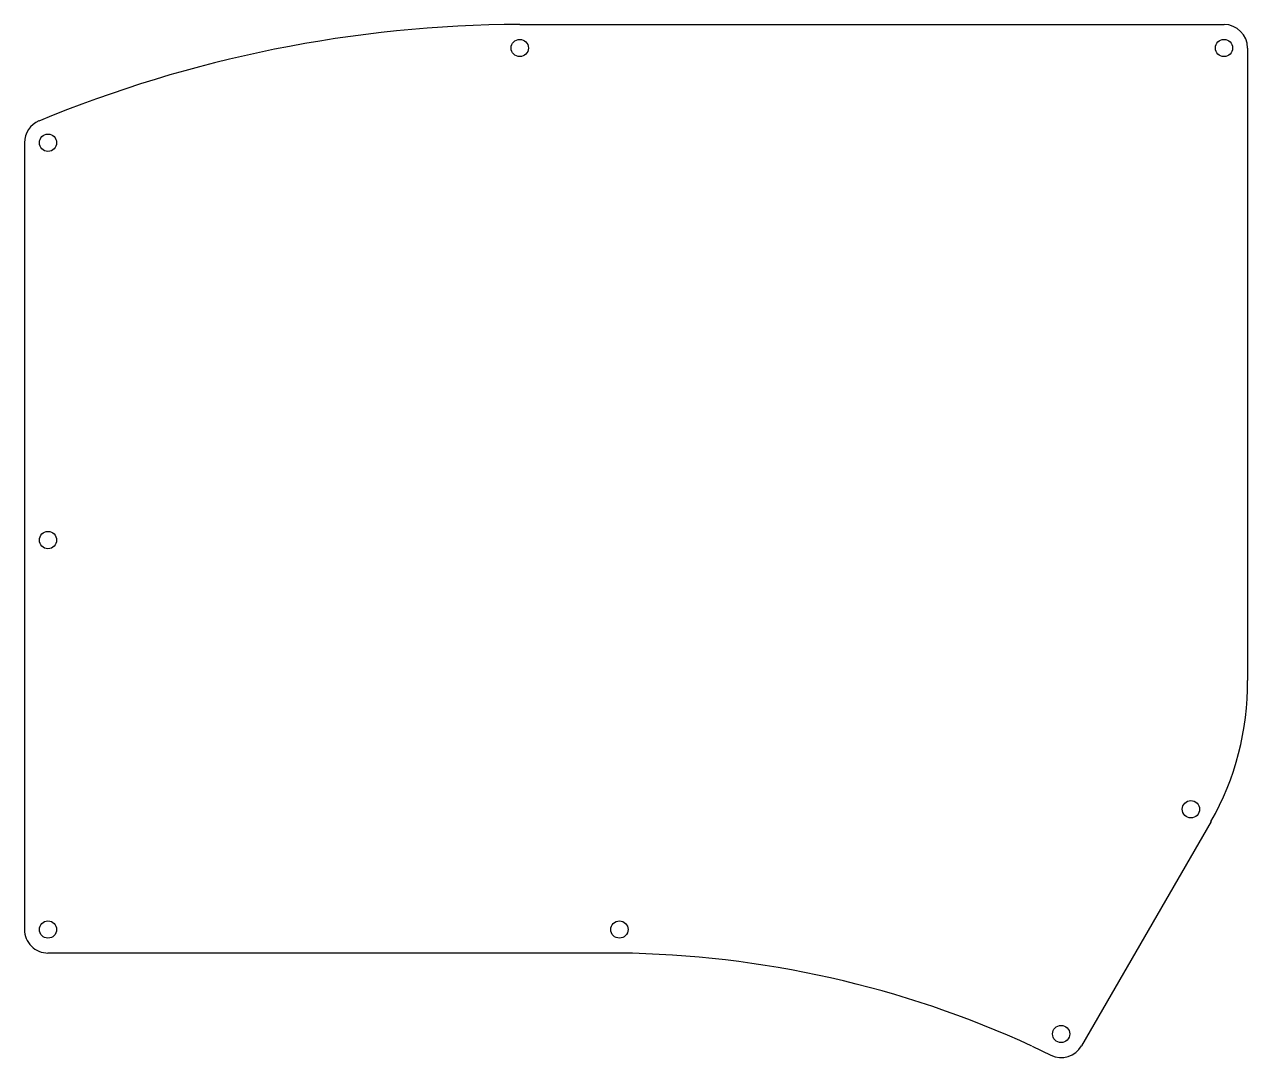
# Model space of a CAD drawing. Header units: millimetres. Extents: x 5 to 160, y -135 to -3.
import ezdxf

# ---------------------------------------------------------------- set-up
doc = ezdxf.new("R2010")
doc.units = ezdxf.units.MM
doc.header["$MEASUREMENT"] = 0

msp = doc.modelspace()

# ---------------------------------------------------------------- linework, layer by layer
for p, q in [((67.63, -3.4), (157.41, -3.4)), ((160.41, -6.4), (160.41, -87)), ((4.5, -18.47), (4.5, -118.74)), ((155.76, -104.97), (139.25, -133.55)), ((80.3, -121.74), (7.5, -121.74)), ((132.94, -133.59), (135.35, -134.76))]:
    msp.add_line(p, q)
for centre in [(67.64, -6.4), (157.41, -6.4), (7.5, -18.47), (7.5, -69.11), (153.19, -103.41), (7.5, -118.74), (80.34, -118.74), (136.65, -132.05)]:
    msp.add_circle(centre, 1.1)
for centre, radius, start, end in [((68.16, -164.82), 161.42, 90.1892, 112.5214), ((157.41, -6.4), 3, 0, 90), ((7.5, -18.47), 3, 112.5146, 180), ((124.84, -87.39), 35.56, -29.6291, 0.6216), ((7.5, -118.74), 3, 180, 270.0013), ((78.74, -251.41), 129.68, 65.2989, 89.3106), ((136.65, -132.05), 3, 244.3016, 329.9866)]:
    msp.add_arc(centre, radius, start, end)

doc.saveas('drawing.dxf')
